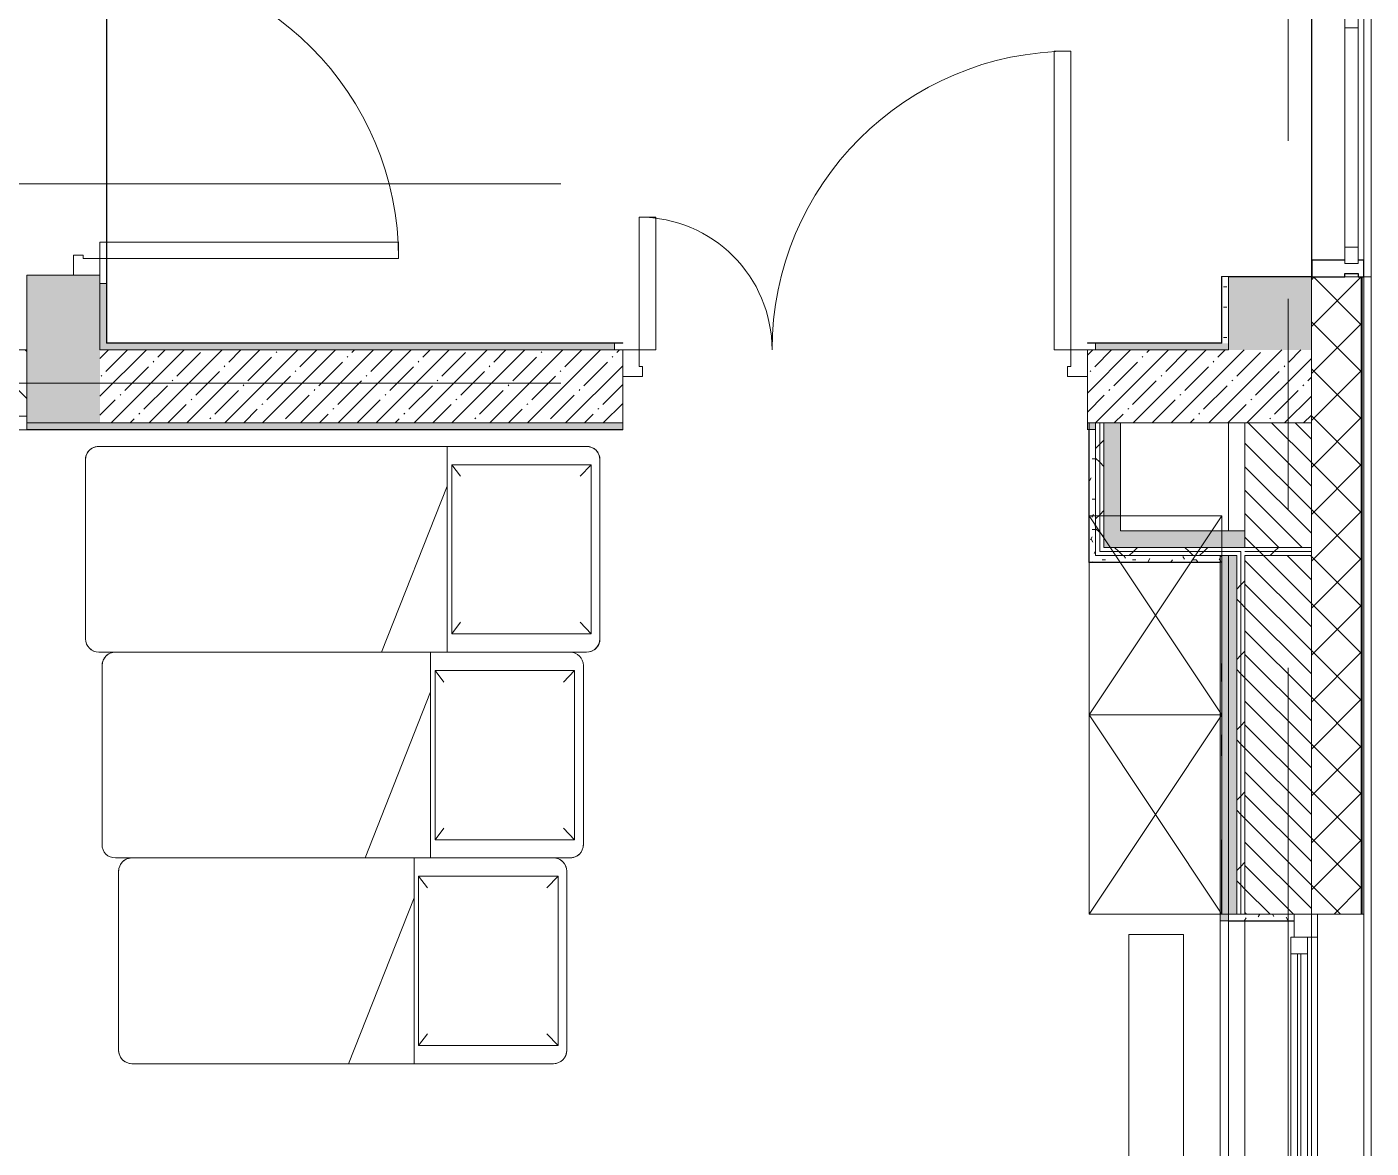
# Model space of a CAD drawing. Header units: millimetres. Extents: x 1322 to 199238, y -8553 to 29000.
# Drawn here: x 45679 to 49729, y 8195 to 11573 of the extents above; entities that cross this region are included whole.
import ezdxf

# ---------------------------------------------------------------- set-up
doc = ezdxf.new("R2010")
doc.units = ezdxf.units.MM
doc.linetypes.add('Осевая', pattern=[3175, 635, -476.25, 1587.5, -476.25])
for name, color, linetype, lineweight in [('A-DOOR', 7, 'Continuous', 9), ('A-DOOR-1', 7, 'Continuous', 13), ('A-DOOR-FRAM', 7, 'Continuous', 13), ('A-GLAZ', 7, 'Continuous', 9), ('A-GLAZ-1', 7, 'Continuous', 13), ('A-GLAZ-CWMG', 7, 'Continuous', 9), ('A-GLAZ-CWMG-1', 7, 'Continuous', 25), ('A-WALL', 7, 'Continuous', 9), ('I-WALL', 7, 'Continuous', 9), ('M-EQPM', 7, 'Continuous', 9), ('Оси', 7, 'Continuous', 9), ('Оси-2', 7, 'Осевая', 9)]:
    doc.layers.add(name, color=color, linetype=linetype, lineweight=lineweight)
for name, color, linetype, lineweight, true_color in [('A-WALL-1', 7, 'Continuous', 9, 0x3c3c3c), ('A-WALL-FNSH-1', 7, 'Continuous', 9, 0x3c3c3c), ('I-FURN-1', 7, 'Continuous', 9, 0xf0f0f0), ('M-EQPM-3', 7, 'Continuous', 9, 0xd4d4d4)]:
    doc.layers.add(name, color=color, linetype=linetype, lineweight=lineweight, true_color=true_color)
pattern_1 = [(45, (-75531.33, 0), (-57.024626, 57.024626), []), (45, (-75474.3, 0), (-57.024626, 57.024626), [100.806, -20.161, 3.353, -16.808])]
pattern_2 = [(0, (-75531.326, 0), (121.92, 30.48), [10.058, -81.382, 10.058, -81.382, -487.68]), (0, (-75531.326, 0), (121.92, 30.48), [-182.88, 10.058, -172.822, 10.058, -81.382, -213.36]), (0, (-75531.326, 0), (121.92, 30.48), [-457.2, 10.058, -50.902, 10.058, -142.342]), (120, (-75485.606, 15.24), (-87.356454, 90.345817), [10.058, -81.382, 10.058, -81.382, -487.68]), (120, (-75485.606, 15.24), (-87.356454, 90.345817), [-182.88, 10.058, -172.822, 10.058, -81.382, -213.36]), (120, (-75485.606, 15.24), (-87.356454, 90.345817), [-457.2, 10.058, -50.902, 10.058, -142.342]), (240, (-75470.366, 76.2), (-34.563546, -120.825817), [10.058, -81.382, 10.058, -81.382, -487.68]), (240, (-75470.366, 76.2), (-34.563546, -120.825817), [-182.88, 10.058, -172.822, 10.058, -81.382, -213.36]), (240, (-75470.366, 76.2), (-34.563546, -120.825817), [-457.2, 10.058, -50.902, 10.058, -142.342])]
pattern_3 = [(45, (-75531.33, 0), (-106.06602, 106.06602), []), (135, (-75531.33, 0), (-106.06602, -106.06602), [])]

# ---------------------------------------------------------------- blocks, each defined once
blk = doc.blocks.new('110_Дверь_СКБ_2Ст - Д-5_п_ Из игровой в коридор-32679362-План размещения напольных электротехнических лючков и розеток 1 этажа в осях 23_1-33')
at = {"layer": 'A-DOOR'}
for centre, radius, start, end in [((662.5, 110), 900, 90, 180), ((-637.5, 110), 400, 360, 90)]:
    blk.add_arc(centre, radius, start, end, dxfattribs=at)
at = {"layer": 'A-DOOR-1'}
for p, q in [((662.5, 1010), (612.5, 1010)), ((612.5, 110), (612.5, 1010)), ((662.5, 1010), (662.5, 110)), ((-637.5, 510), (-587.5, 510)), ((-637.5, 510), (-637.5, 110)), ((-587.5, 110), (-587.5, 510)), ((-637.5, 110), (-587.5, 110)), ((662.5, 110), (612.5, 110))]:
    blk.add_line(p, q, dxfattribs=at)
at = {"layer": 'A-DOOR-FRAM'}
for p, q in [((-687.5, 110), (-687.5, 30)), ((-687.5, 110), (-637.5, 110)), ((-637.5, 110), (-637.5, 60)), ((662.5, 110), (662.5, 60)), ((662.5, 110), (712.5, 110)), ((712.5, 110), (712.5, 30)), ((-627.5, 60), (-637.5, 60)), ((-627.5, 60), (-627.5, 30)), ((652.5, 60), (652.5, 30)), ((662.5, 60), (652.5, 60)), ((-687.5, 30), (-627.5, 30)), ((652.5, 30), (712.5, 30))]:
    blk.add_line(p, q, dxfattribs=at)
blk = doc.blocks.new('110_Дверь_СКБ_2Ст - Д-1_л_Лестничная клетка EIS60 2-32142534-План размещения напольных электротехнических лючков и розеток 1 этажа в осях 23_1-33')
at = {"layer": 'A-DOOR'}
for centre, radius, start, end in [((662.5, 110), 900, 90, 180), ((-637.5, 110), 400, 360, 90)]:
    blk.add_arc(centre, radius, start, end, dxfattribs=at)
at = {"layer": 'A-DOOR-1'}
for p, q in [((662.5, 1010), (612.5, 1010)), ((612.5, 110), (612.5, 1010)), ((662.5, 1010), (662.5, 110)), ((-637.5, 510), (-587.5, 510)), ((-637.5, 510), (-637.5, 110)), ((-587.5, 110), (-587.5, 510)), ((-637.5, 110), (-587.5, 110)), ((662.5, 110), (612.5, 110))]:
    blk.add_line(p, q, dxfattribs=at)
at = {"layer": 'A-DOOR-FRAM'}
for p, q in [((-687.5, 110), (-687.5, 30)), ((-687.5, 110), (-637.5, 110)), ((-637.5, 110), (-637.5, 60)), ((662.5, 110), (662.5, 60)), ((662.5, 110), (712.5, 110)), ((712.5, 110), (712.5, 30)), ((-627.5, 60), (-637.5, 60)), ((-627.5, 60), (-627.5, 30)), ((652.5, 60), (652.5, 30)), ((662.5, 60), (652.5, 60)), ((-687.5, 30), (-627.5, 30)), ((652.5, 30), (712.5, 30))]:
    blk.add_line(p, q, dxfattribs=at)
blk = doc.blocks.new('120_Окно_СКБ_1Ст - 120_Окно_СКБ_1Ст 1200х2500_h_ с форточкой 3-24161067-План размещения напольных электротехнических лючков и розеток 1 этажа в осях 23_1-33')
at = {"layer": 'A-GLAZ'}
for p, q in [((600, -57), (-600, -57)), ((-480, -107), (480, -107)), ((480, -117), (-480, -117)), ((-580, -127), (-530, -127)), ((530, -127), (580, -127))]:
    blk.add_line(p, q, dxfattribs=at)
at = {"layer": 'A-GLAZ-1'}
for p, q in [((-600, -127), (-600, -57)), ((-600, -57), (-530, -57)), ((-530, -57), (-530, -127)), ((530, -127), (530, -57)), ((530, -57), (600, -57)), ((600, -57), (600, -127)), ((530, -87), (-530, -87)), ((-530, -87), (-530, -137)), ((-480, -137), (-480, -87)), ((480, -137), (480, -87)), ((530, -137), (530, -87)), ((-530, -127), (-600, -127)), ((-530, -137), (530, -137)), ((600, -127), (530, -127))]:
    blk.add_line(p, q, dxfattribs=at)
blk = doc.blocks.new('PNS_Панель прямоугольная - Нр_Стекло - 40мм-24160822-План размещения напольных электротехнических лючков и розеток 1 этажа в осях 23_1-33')
at = {"layer": 'A-GLAZ'}
for p, q in [((-330, 40), (330, 40)), ((-330, 0), (330, 0))]:
    blk.add_line(p, q, dxfattribs=at)
at = {"layer": 'A-GLAZ-1'}
for p, q in [((-380, 0), (-380, 40)), ((-380, 40), (-330, 40)), ((-330, 40), (-330, 0)), ((380, 40), (330, 40)), ((330, 40), (330, 0)), ((380, 0), (380, 40)), ((-330, 0), (-380, 0)), ((330, 0), (380, 0))]:
    blk.add_line(p, q, dxfattribs=at)
blk = doc.blocks.new('Прямоугольный импост - Импост структурный с накладкой - 160мм-23689442-План размещения напольных электротехнических лючков и розеток 1 этажа в осях 23_1-33')
at = {"layer": 'A-GLAZ-CWMG'}
for p, q in [((125081, 11610), (125081, 10870)), ((125238, 11610), (125238, 10870))]:
    blk.add_line(p, q, dxfattribs=at)
blk = doc.blocks.new('Прямоугольный импост - Импост структурный с накладкой - 160мм-18691766-План размещения напольных электротехнических лючков и розеток 1 этажа в осях 23_1-33')
at = {"layer": 'A-GLAZ-CWMG-1'}
for p, q in [((0, 17), (-50, 17)), ((-50, 17), (-50, 0)), ((-10, -40), (-10, 0)), ((-10, 0), (0, 0)), ((0, 0), (0, 17)), ((-50, -40), (-50, -140)), ((0, -40), (-10, -40)), ((0, -140), (0, -40)), ((-50, -140), (0, -140))]:
    blk.add_line(p, q, dxfattribs=at)
blk = doc.blocks.new('Bed - Small Sizes - 1_118-V56-План размещения напольных электротехнических лючков и розеток 1 этажа в осях 23_1-33')
at = {"layer": 'I-FURN-1'}
for p, q in [((247.3, 0), (-292.7, 0)), ((-292.7, 0), (247.3, 0)), ((247.3, 0), (-292.7, 0)), ((-292.7, 0), (247.3, 0)), ((-332.7, -40), (-332.7, -460)), ((-332.7, -460), (-332.7, -40)), ((-332.7, -40), (-332.7, -460)), ((-332.7, -460), (-332.7, -40)), ((-277.5, -26.2), (-242.7, -60)), ((232.5, -26.2), (-277.5, -26.2)), ((-277.5, -26.2), (-277.5, -446.2)), ((232.5, -26.2), (-277.5, -26.2)), ((-277.5, -26.2), (-277.5, -446.2)), ((232.5, -26.2), (197.3, -60)), ((232.5, -446.2), (232.5, -26.2)), ((232.5, -446.2), (232.5, -26.2)), ((287.3, -460), (287.3, -40)), ((287.3, -40), (287.3, -90)), ((287.3, -90), (287.3, -40)), ((287.3, -40), (287.3, -90)), ((287.3, -90), (287.3, -460)), ((287.3, -510), (287.3, -90)), ((287.3, -90), (287.3, -510)), ((-277.5, -446.2), (-242.7, -420)), ((232.5, -446.2), (197.3, -420)), ((-332.7, -460), (-212.7, -460)), ((-212.7, -460), (-332.7, -460)), ((-332.7, -460), (-332.7, -1510)), ((-332.7, -1510), (-332.7, -460)), ((-332.7, -460), (-212.7, -460)), ((-277.5, -446.2), (232.5, -446.2)), ((-277.5, -446.2), (232.5, -446.2)), ((-212.7, -460), (287.3, -460)), ((287.3, -460), (-212.7, -460)), ((287.3, -460), (-212.7, -460)), ((-212.7, -460), (287.3, -657.7)), ((287.3, -657.7), (-212.7, -460)), ((-212.7, -460), (287.3, -460)), ((-212.7, -460), (287.3, -657.7)), ((-212.7, -460), (287.3, -460)), ((287.3, -657.7), (287.3, -460)), ((287.3, -460), (287.3, -510)), ((287.3, -510), (287.3, -657.7)), ((287.3, -657.7), (287.3, -510)), ((287.3, -510), (287.3, -657.7)), ((287.3, -1510), (287.3, -657.7)), ((287.3, -657.7), (287.3, -1460)), ((287.3, -1460), (287.3, -1510)), ((-292.7, -1550), (247.3, -1550)), ((247.3, -1550), (-292.7, -1550))]:
    blk.add_line(p, q, dxfattribs=at)
for centre, start, end in [((-292.7, -40), 90, 180), ((-292.7, -40), 90, 105), ((247.3, -40), 360, 90), ((247.3, -40), 0, 90), ((-292.7, -40), 90, 180), ((-292.7, -40), 150, 180), ((-292.7, -40), 165, 180), ((-292.7, -40), 135, 165), ((-292.7, -40), 135, 150), ((-292.7, -40), 120, 135), ((-292.7, -40), 120, 135), ((-292.7, -40), 90, 120), ((-292.7, -40), 105, 120), ((247.3, -40), 75, 90), ((247.3, -40), 0, 90), ((247.3, -40), 0, 75), ((-292.7, -1510), 180, 270), ((-292.7, -1510), 180, 210), ((-292.7, -1510), 210, 270), ((247.3, -1510), 270, 360), ((247.3, -1510), 270, 0)]:
    blk.add_arc(centre, 40, start, end, dxfattribs=at)
blk = doc.blocks.new('Bed - Small Sizes - Single 5-V57-План размещения напольных электротехнических лючков и розеток 1 этажа в осях 23_1-33')
at = {"layer": 'I-FURN-1'}
for p, q in [((247.3, 0), (-292.7, 0)), ((-292.7, 0), (247.3, 0)), ((247.3, 0), (-292.7, 0)), ((-292.7, 0), (247.3, 0)), ((-332.7, -40), (-332.7, -410)), ((-332.7, -460), (-332.7, -40)), ((-332.7, -40), (-332.7, -460)), ((-332.7, -460), (-332.7, -40)), ((-277.5, -26.2), (-242.7, -60)), ((232.5, -26.2), (-277.5, -26.2)), ((-277.5, -26.2), (-277.5, -446.2)), ((232.5, -26.2), (-277.5, -26.2)), ((-277.5, -26.2), (-277.5, -446.2)), ((232.5, -26.2), (197.3, -60)), ((232.5, -446.2), (232.5, -26.2)), ((232.5, -446.2), (232.5, -26.2)), ((287.3, -460), (287.3, -40)), ((287.3, -40), (287.3, -90)), ((287.3, -90), (287.3, -40)), ((287.3, -40), (287.3, -90)), ((287.3, -90), (287.3, -460)), ((287.3, -510), (287.3, -90)), ((287.3, -90), (287.3, -510)), ((-332.7, -410), (-332.7, -460)), ((-277.5, -446.2), (-242.7, -420)), ((232.5, -446.2), (197.3, -420)), ((-332.7, -460), (-212.7, -460)), ((-212.7, -460), (-332.7, -460)), ((-332.7, -460), (-332.7, -607.7)), ((-332.7, -607.7), (-332.7, -460)), ((-332.7, -460), (-212.7, -460)), ((-277.5, -446.2), (232.5, -446.2)), ((-277.5, -446.2), (232.5, -446.2)), ((-212.7, -460), (287.3, -460)), ((287.3, -460), (-212.7, -460)), ((287.3, -460), (-212.7, -460)), ((-212.7, -460), (287.3, -657.7)), ((287.3, -657.7), (-212.7, -460)), ((-212.7, -460), (287.3, -460)), ((-212.7, -460), (287.3, -657.7)), ((-212.7, -460), (287.3, -460)), ((287.3, -657.7), (287.3, -460)), ((287.3, -460), (287.3, -510)), ((287.3, -510), (287.3, -657.7)), ((287.3, -657.7), (287.3, -510)), ((287.3, -510), (287.3, -657.7)), ((-332.7, -607.7), (-332.7, -1410)), ((-332.7, -1410), (-332.7, -607.7)), ((287.3, -1410), (287.3, -657.7)), ((287.3, -657.7), (287.3, -1360)), ((287.3, -1360), (287.3, -1410)), ((-292.7, -1450), (247.3, -1450)), ((247.3, -1450), (-292.7, -1450))]:
    blk.add_line(p, q, dxfattribs=at)
for centre, start, end in [((-292.7, -40), 90, 180), ((-292.7, -40), 90, 180), ((247.3, -40), 360, 90), ((247.3, -40), 0, 90), ((-292.7, -40), 90, 180), ((-292.7, -40), 90, 180), ((247.3, -40), 75, 90), ((247.3, -40), 0, 90), ((247.3, -40), 60, 75), ((247.3, -40), 45, 60), ((247.3, -40), 30, 45), ((247.3, -40), 0, 30), ((-292.7, -1410), 180, 270), ((-292.7, -1410), 180, 195), ((247.3, -1410), 270, 0), ((247.3, -1410), 270, 0), ((-292.7, -1410), 195, 225), ((-292.7, -1410), 225, 240), ((-292.7, -1410), 240, 255), ((-292.7, -1410), 255, 270)]:
    blk.add_arc(centre, 40, start, end, dxfattribs=at)
blk = doc.blocks.new('Bed - Small Sizes - Single 6-V58-План размещения напольных электротехнических лючков и розеток 1 этажа в осях 23_1-33')
at = {"layer": 'I-FURN-1'}
for p, q in [((247.3, 0), (-292.7, 0)), ((-292.7, 0), (247.3, 0)), ((247.3, 0), (-292.7, 0)), ((-292.7, 0), (247.3, 0)), ((-332.7, -40), (-332.7, -410)), ((-332.7, -460), (-332.7, -40)), ((-332.7, -40), (-332.7, -460)), ((-332.7, -460), (-332.7, -40)), ((-277.5, -26.2), (-242.7, -60)), ((232.5, -26.2), (-277.5, -26.2)), ((-277.5, -26.2), (-277.5, -446.2)), ((232.5, -26.2), (-277.5, -26.2)), ((-277.5, -26.2), (-277.5, -446.2)), ((232.5, -26.2), (197.3, -60)), ((232.5, -446.2), (232.5, -26.2)), ((232.5, -446.2), (232.5, -26.2)), ((287.3, -460), (287.3, -40)), ((287.3, -40), (287.3, -460)), ((287.3, -657.7), (287.3, -40)), ((287.3, -40), (287.3, -657.7)), ((-332.7, -410), (-332.7, -460)), ((-277.5, -446.2), (-242.7, -420)), ((232.5, -446.2), (197.3, -420)), ((-332.7, -460), (-212.7, -460)), ((-212.7, -460), (-332.7, -460)), ((-332.7, -460), (-332.7, -607.7)), ((-332.7, -607.7), (-332.7, -460)), ((-332.7, -460), (-212.7, -460)), ((-277.5, -446.2), (232.5, -446.2)), ((-277.5, -446.2), (232.5, -446.2)), ((-212.7, -460), (287.3, -460)), ((287.3, -460), (-212.7, -460)), ((287.3, -460), (-212.7, -460)), ((-212.7, -460), (287.3, -657.7)), ((287.3, -657.7), (-212.7, -460)), ((-212.7, -460), (287.3, -460)), ((-212.7, -460), (287.3, -657.7)), ((-212.7, -460), (287.3, -460)), ((287.3, -657.7), (287.3, -460)), ((287.3, -460), (287.3, -657.7)), ((-332.7, -607.7), (-332.7, -1310)), ((-332.7, -1310), (-332.7, -607.7)), ((287.3, -1310), (287.3, -657.7)), ((287.3, -657.7), (287.3, -1310)), ((-292.7, -1350), (247.3, -1350)), ((247.3, -1350), (-292.7, -1350))]:
    blk.add_line(p, q, dxfattribs=at)
for centre, start, end in [((-292.7, -40), 90, 180), ((-292.7, -40), 90, 105), ((247.3, -40), 360, 90), ((247.3, -40), 0, 90), ((-292.7, -40), 90, 180), ((-292.7, -40), 90, 180), ((-292.7, -40), 105, 180), ((247.3, -40), 60, 90), ((247.3, -40), 0, 90), ((247.3, -40), 45, 60), ((247.3, -40), 30, 45), ((247.3, -40), 0, 30), ((-292.7, -1310), 180, 270), ((-292.7, -1310), 180, 195), ((-292.7, -1310), 195, 210), ((-292.7, -1310), 210, 225), ((247.3, -1310), 270, 0), ((247.3, -1310), 300, 0), ((-292.7, -1310), 225, 255), ((-292.7, -1310), 255, 270), ((247.3, -1310), 270, 300)]:
    blk.add_arc(centre, 40, start, end, dxfattribs=at)
blk = doc.blocks.new('Шкаф параметрический - 1_257-V62-План размещения напольных электротехнических лючков и розеток 1 этажа в осях 23_1-33')
at = {"layer": 'I-FURN-1'}
for p, q in [((0, 0), (600, 400)), ((0, 400), (600, 0)), ((600, 400), (0, 400)), ((0, 400), (0, 0)), ((0, 0), (0, 395)), ((600, 0), (600, 400)), ((600, 395), (600, 0)), ((0, 0), (600, 0)), ((600, 0), (0, 0))]:
    blk.add_line(p, q, dxfattribs=at)
blk = doc.blocks.new('Шкаф параметрический - 1_257-V63-План размещения напольных электротехнических лючков и розеток 1 этажа в осях 23_1-33')
at = {"layer": 'I-FURN-1'}
for p, q in [((0, 0), (600, 400)), ((0, 400), (600, 0)), ((600, 400), (0, 400)), ((0, 400), (0, 0)), ((0, 95), (0, 400)), ((0, 400), (45, 400)), ((600, 0), (600, 400)), ((600, 395), (600, 0)), ((0, 0), (600, 0)), ((600, 0), (140, 0))]:
    blk.add_line(p, q, dxfattribs=at)
blk = doc.blocks.new('radiator_prado_classic_z_tip_30_po exemplyaru - Classic Z Тип 30-300-31430728-План размещения напольных электротехнических лючков и розеток 1 этажа в осях 23_1-33')
at = {"layer": 'M-EQPM-3'}
for p, q in [((0, 228), (0, 64)), ((900, 228), (0, 228)), ((900, 64), (900, 228)), ((0, 64), (900, 64))]:
    blk.add_line(p, q, dxfattribs=at)

msp = doc.modelspace()

# ---------------------------------------------------------------- hatches: boundary and pattern name
at = {"layer": 'A-WALL'}
h = msp.add_hatch(dxfattribs=at)
h.set_pattern_fill('FP_5', color=256, style=0, pattern_type=2)
h.set_pattern_definition([(45, (-75531.33, 0), (-70.71068, 70.71068), []), (135, (-75531.33, 0), (-70.71068, -70.71068), [])])
h.paths.add_polyline_path([(49548.7, -250), (49698.7, -250), (49698.7, 7700), (49548.7, 7700), (49548.7, -100)])
h.paths.add_polyline_path([(49548.7, 8900), (49698.7, 8900), (49698.7, 10820), (49548.7, 10820), (49548.7, 9353.7)])
h.paths.add_polyline_path([(49548.7, 13120), (49698.7, 13120), (49698.7, 13670), (49548.7, 13670)])
h.paths.add_polyline_path([(49548.7, 15220), (49698.7, 15220), (49698.7, 21550), (49548.7, 21550), (49548.7, 17270.3)])
h = msp.add_hatch(dxfattribs=at)
h.set_pattern_fill('FP_1', color=256, style=0, pattern_type=2)
h.set_pattern_definition([(135, (-75531.326, 0), (-35.35534, -35.35534), [])])
h.paths.add_polyline_path([(49548.7, 8900), (49548.7, 9980), (49348.7, 9980), (49348.7, 8900)])
h.paths.add_polyline_path([(49548.7, 10005), (49548.7, 10380), (49348.7, 10380), (49348.7, 10005)])
at = {"layer": 'I-WALL'}
h = msp.add_hatch(dxfattribs=at)
h.set_pattern_fill('FP_2', color=256, style=0, pattern_type=2)
h.set_pattern_definition(pattern_1)
h.paths.add_polyline_path([(49298.7, 10600), (49548.7, 10600), (49548.7, 10820), (49298.7, 10820)])
h.paths.add_polyline_path([(49548.7, 13120), (49548.7, 13670), (49298.7, 13670), (49298.7, 13120)])
h.paths.add_polyline_path([(49548.7, 15220), (49548.7, 21400), (49298.7, 21400), (49298.7, 15220)])
h = msp.add_hatch(dxfattribs=at)
h.set_pattern_fill('FP_31', color=256, style=0, pattern_type=2)
h.set_pattern_definition(pattern_2)
h.paths.add_polyline_path([(45918.7, 10600), (45918.7, 10800), (45898.7, 10800), (45898.7, 10600)])
h.paths.add_polyline_path([(45918.7, 12250), (45918.7, 18830), (45898.7, 18830), (45898.7, 12250)])
h = msp.add_hatch(dxfattribs=at)
h.set_pattern_fill('FP_2', color=256, style=0, pattern_type=2)
h.set_pattern_definition(pattern_1)
h.paths.add_polyline_path([(45898.7, 10380), (45898.7, 10825), (45678.7, 10825), (45678.7, 10380)])
h.paths.add_polyline_path([(45898.7, 12225), (45898.7, 13400), (45678.7, 13400), (45678.7, 12225)])
h.paths.add_polyline_path([(45690.7, 13900), (45898.7, 13900), (45898.7, 18600), (45678.7, 18600), (45678.7, 13900)])
h = msp.add_hatch(dxfattribs=at)
h.set_pattern_fill('FP_31', color=256, style=0, pattern_type=2)
h.set_pattern_definition(pattern_2)
h.paths.add_polyline_path([(49278.7, 10620), (49298.7, 10620), (49298.7, 10821), (49278.7, 10820)])
h.paths.add_polyline_path([(49278.7, 13120), (49298.7, 13120), (49298.7, 13450), (49278.7, 13450), (49278.7, 13429)])
h = msp.add_hatch(dxfattribs=at)
h.set_pattern_fill('FP_31', color=256, style=0, pattern_type=2)
h.set_pattern_definition(pattern_2)
h.paths.add_polyline_path([(49298.7, 10600), (49298.7, 10620), (48898.7, 10620), (48898.7, 10600), (48916.4, 10600)])
h.paths.add_polyline_path([(46256.3, 10600), (47448.7, 10600), (47448.7, 10620), (45918.7, 10620), (45918.7, 10600)])
h = msp.add_hatch(dxfattribs=at)
h.set_pattern_fill('FP_4', color=256, style=0, pattern_type=2)
h.set_pattern_definition([(135, (-75531.33, 0), (-70.71068, -70.71068), [])])
h.paths.add_polyline_path([(45678.7, 10400), (45678.7, 10600), (43798.7, 10600), (43798.7, 10400), (44926.2, 10400)])
h.paths.add_polyline_path([(35648.7, 10400), (36398.7, 10400), (36398.7, 10600), (35648.7, 10600)])
h.paths.add_polyline_path([(34698.7, 10400), (34698.7, 10600), (33573.7, 10600), (33573.7, 10400), (34618.7, 10400)])
h.paths.add_polyline_path([(32173.7, 10400), (32173.7, 10600), (31818.7, 10600), (31818.7, 10400)])
h = msp.add_hatch(dxfattribs=at)
h.set_pattern_fill('FP_2', color=256, style=0, pattern_type=2)
h.set_pattern_definition(pattern_1)
h.paths.add_polyline_path([(49348.7, 10380), (49548.7, 10380), (49548.7, 10600), (48873.7, 10600), (48873.7, 10380), (49248.9, 10380)])
h.paths.add_polyline_path([(47473.7, 10380), (47473.7, 10600), (45898.7, 10600), (45898.7, 10380), (46256.3, 10380)])
h = msp.add_hatch(dxfattribs=at)
h.set_pattern_fill('FP_31', color=256, style=0, pattern_type=2)
h.set_pattern_definition(pattern_2)
h.paths.add_polyline_path([(48873.7, 10360), (48898.7, 10360), (48898.7, 10380), (48873.7, 10380)])
h.paths.add_polyline_path([(47473.7, 10360), (47473.7, 10380), (45678.7, 10380), (45678.7, 10360), (46256.3, 10360)])
h = msp.add_hatch(dxfattribs=at)
h.set_pattern_fill('FP_31', color=256, style=0, pattern_type=2)
h.set_pattern_definition(pattern_2)
h.paths.add_polyline_path([(48898.7, 9980), (48898.7, 10380), (48878.7, 10380), (48878.7, 9980)])
h = msp.add_hatch(dxfattribs=at)
h.set_pattern_fill('FP_35', color=256, style=0, pattern_type=2)
h.set_pattern_definition(pattern_3)
h.paths.add_polyline_path([(48911.2, 9980), (48911.2, 10380), (48898.7, 10380), (48898.7, 9980)])
h = msp.add_hatch(dxfattribs=at)
h.set_pattern_fill('FP_35', color=256, style=0, pattern_type=2)
h.set_pattern_definition(pattern_3)
h.paths.add_polyline_path([(48911.2, 9992.5), (48923.7, 9992.5), (48923.7, 10380), (48911.2, 10380), (48911.2, 10100)])
for points in [[(48973.7, 10005), (48973.7, 10380), (48923.7, 10380), (48923.7, 10005)], [(49348.7, 10005), (49348.7, 10055), (48973.7, 10055), (48973.7, 10005), (49278.7, 10005)], [(49278.7, 8879.5), (49298.7, 8879.5), (49298.7, 8900), (49323.7, 8900), (49323.7, 9980), (49273.7, 9980), (49273.7, 8879.5)]]:
    msp.add_hatch(color=256, dxfattribs=at).paths.add_polyline_path(points)
h = msp.add_hatch(dxfattribs=at)
h.set_pattern_fill('FP_35', color=256, style=0, pattern_type=2)
h.set_pattern_definition(pattern_3)
h.paths.add_polyline_path([(49248.9, 9992.5), (49548.7, 9992.5), (49548.7, 10005), (48923.7, 10005), (48923.7, 9992.5), (48973.7, 9992.5)])
h = msp.add_hatch(dxfattribs=at)
h.set_pattern_fill('FP_31', color=256, style=0, pattern_type=2)
h.set_pattern_definition(pattern_2)
h.paths.add_polyline_path([(49278.7, 9960), (49278.7, 9980), (48878.7, 9980), (48878.7, 9960), (48916.4, 9960)])
h = msp.add_hatch(dxfattribs=at)
h.set_pattern_fill('FP_35', color=256, style=0, pattern_type=2)
h.set_pattern_definition(pattern_3)
h.paths.add_polyline_path([(49323.7, 9980), (49336.2, 9980), (49336.2, 9992.5), (48911.2, 9992.5), (48911.2, 9980), (49298.7, 9980)])
h.paths.add_polyline_path([(49348.7, 9980), (49548.7, 9980), (49548.7, 9992.5), (49348.7, 9992.5)])
h = msp.add_hatch(dxfattribs=at)
h.set_pattern_fill('FP_31', color=256, style=0, pattern_type=2)
h.set_pattern_definition(pattern_2)
h.paths.add_polyline_path([(49298.7, 160), (49298.7, 7700), (49278.7, 7700), (49278.7, 160)])
h.paths.add_polyline_path([(49298.7, 8900), (49298.7, 9980), (49278.7, 9980), (49278.7, 8900)])
h = msp.add_hatch(dxfattribs=at)
h.set_pattern_fill('FP_35', color=256, style=0, pattern_type=2)
h.set_pattern_definition(pattern_3)
h.paths.add_polyline_path([(49336.2, 8900), (49336.2, 9980), (49323.7, 9980), (49323.7, 8900)])
h = msp.add_hatch(dxfattribs=at)
h.set_pattern_fill('FP_35', color=256, style=0, pattern_type=2)
h.set_pattern_definition(pattern_3)
h.paths.add_polyline_path([(49336.2, 8900), (49348.7, 8900), (49348.7, 9992.5), (49336.2, 9992.5), (49336.2, 9353.7)])
h = msp.add_hatch(dxfattribs=at)
h.set_pattern_fill('FP_31', color=256, style=0, pattern_type=2)
h.set_pattern_definition(pattern_2)
h.paths.add_polyline_path([(49496.7, 8880), (49496.7, 8900), (49298.7, 8900), (49298.7, 8880)])

# ---------------------------------------------------------------- linework, layer by layer
at = {"layer": 'A-WALL'}
for p, q in [((49548.7, 8900), (49548.7, 21400)), ((49728.7, 11722), (49728.7, -280)), ((49278.7, 10620), (49278.7, 10821)), ((49698.7, 8900), (49698.7, 10820)), ((49701.7, 8900), (49701.7, 10820)), ((49728.7, 10820), (49706.7, 10820)), ((45918.7, 10800), (45918.7, 10620)), ((47448.7, 10620), (45918.7, 10620)), ((45918.7, 10620), (45919.7, 10620)), ((45919.7, 10621), (45919.7, 10620)), ((45919.7, 10620), (47448.7, 10620)), ((49277.7, 10620), (48898.7, 10620)), ((48898.7, 10620), (49277.7, 10620)), ((49277.7, 10620), (49277.7, 10621)), ((49277.7, 10620), (49278.7, 10620)), ((49277.7, 10620), (49278.7, 10620)), ((45678.7, 10380), (47473.7, 10380)), ((48898.7, 10380), (48873.7, 10380)), ((48898.7, 10380), (48898.7, 9980)), ((48911.2, 9992.5), (48911.2, 10380)), ((48923.7, 10005), (48923.7, 10380)), ((49548.7, 10005), (48923.7, 10005)), ((49323.7, 9980), (48898.7, 9980)), ((49336.2, 9992.5), (48911.2, 9992.5)), ((49323.7, 8900), (49323.7, 9980)), ((49336.2, 8900), (49336.2, 9992.5)), ((49348.7, 9992.5), (49548.7, 9992.5)), ((49348.7, 9980), (49348.7, 8900)), ((49348.7, 9980), (49548.7, 9980)), ((49706.7, 8900), (49706.7, 7700))]:
    msp.add_line(p, q, dxfattribs=at)
at = {"layer": 'A-WALL-1'}
for p, q in [((45678.7, 10825), (45678.7, 10360)), ((45898.7, 10825), (45678.7, 10825)), ((45898.7, 10825), (45898.7, 10600)), ((49298.7, 10821), (49278.7, 10821)), ((49298.7, 10600), (49298.7, 10821)), ((49698.7, 10820), (49548.7, 10820)), ((45918.7, 10800), (45898.7, 10800)), ((47448.7, 10600), (47448.7, 10620)), ((48898.7, 10620), (48898.7, 10600)), ((35648.7, 10600), (45678.7, 10600)), ((45898.7, 10600), (47473.7, 10600)), ((47473.7, 10360), (47473.7, 10600)), ((48873.7, 10600), (48873.7, 10360)), ((48873.7, 10600), (49298.7, 10600)), ((45678.7, 10400), (43798.7, 10400)), ((48878.7, 10380), (48878.7, 10359.5)), ((48898.7, 10380), (49548.7, 10380)), ((48973.7, 10055), (48973.7, 10380)), ((49348.7, 10380), (49348.7, 10005)), ((45678.7, 10360), (47473.7, 10360)), ((48873.7, 10360), (48898.7, 10360)), ((49348.7, 10055), (48973.7, 10055)), ((49273.7, 9980), (49273.7, 8879.5)), ((49298.7, 8880), (49298.7, 9980)), ((49273.7, 9960), (49278.7, 9960)), ((49278.7, 9960), (49278.7, 9123.3)), ((49273.7, 8879.5), (49298.7, 8879.5)), ((49278.7, 8900), (49698.7, 8900)), ((49298.7, 8880), (49496.7, 8880)), ((49496.7, 8880), (49496.7, 8900))]:
    msp.add_line(p, q, dxfattribs=at)
at = {"layer": 'A-WALL-FNSH-1'}
for p, q in [((45919.7, 10825), (45918.7, 10825)), ((49278.7, 10821), (49277.7, 10821)), ((49277.7, 10821), (49277.7, 10621)), ((49278.7, 10820), (49277.7, 10820)), ((49548.7, 10821), (49298.7, 10821)), ((49298.7, 10820), (49548.7, 10820)), ((49706.7, 10820), (49698.7, 10820)), ((49706.7, 8900), (49706.7, 10820)), ((47473.7, 10621), (45919.7, 10621)), ((47448.7, 10620), (47473.7, 10620)), ((47473.7, 10620), (47473.7, 10621)), ((48873.7, 10621), (48873.7, 10620)), ((48873.7, 10620), (48898.7, 10620)), ((49277.7, 10621), (49268.2, 10621)), ((43819.7, 10359), (47473.7, 10359)), ((47473.7, 10360), (45678.7, 10360)), ((47473.7, 10359), (47473.7, 10360)), ((48874.2, 10360), (48873.7, 10360)), ((48873.7, 10360), (48873.7, 10359)), ((48873.7, 10359), (48874.2, 10359)), ((48874.2, 10359), (48874.2, 10360)), ((48878.7, 10359.5), (48877.7, 10359.5)), ((48877.7, 10359.5), (48877.7, 9959)), ((48878.7, 9960), (48878.7, 10359.5)), ((49273.7, 9960), (48878.7, 9960)), ((48878.7, 9959), (49273.7, 9959)), ((49278.7, 9655.1), (49277.7, 9655.1)), ((49277.7, 9655.1), (49277.7, 9601.2)), ((49277.7, 9601.2), (49278.7, 9601.2)), ((49278.7, 9440.5), (49277.7, 9440.5)), ((49277.7, 9440.5), (49277.7, 9376.8)), ((49277.7, 9376.8), (49278.7, 9376.8)), ((49278.7, 9123.3), (49277.7, 9123.3)), ((49277.7, 9123.3), (49277.7, 8900)), ((49278.7, 8900), (49278.7, 9123.3)), ((49277.7, 8900), (49278.7, 8900)), ((49298.7, 8880), (49298.7, 8879)), ((49298.7, 8879), (49496.7, 8879)), ((49496.7, 8879), (49496.7, 8880)), ((49698.7, 8900), (49706.7, 8900))]:
    msp.add_line(p, q, dxfattribs=at)
at = {"layer": 'I-WALL'}
for p, q in [((45919.7, 13748.4), (45919.7, 10621)), ((45918.7, 10800), (45918.7, 12250)), ((48873.7, 10621), (49268.2, 10621)), ((49268.2, 10620), (49268.2, 10621)), ((49298.7, 10055), (49298.7, 10380)), ((49273.7, 7721), (49273.7, 8879.5)), ((49298.7, 8879), (49298.7, 7721)), ((49348.7, 8880), (49348.7, 7721)), ((49548.7, 8900), (49548.7, 7700))]:
    msp.add_line(p, q, dxfattribs=at)
at = {"layer": 'Оси'}
for p, q in [((44787.7, 11100), (47287.7, 11100)), ((44787.7, 10500), (47287.7, 10500))]:
    msp.add_line(p, q, dxfattribs=at)
at = {"layer": 'Оси-2'}
msp.add_line((49478.7, 593.7), (49478.7, 19415.1), dxfattribs=at)

# ---------------------------------------------------------------- block references
at = {"layer": 'A-DOOR', "rotation": 269.9999999999999}
msp.add_blockref('110_Дверь_СКБ_2Ст - Д-1_л_Лестничная клетка EIS60 2-32142534-План размещения напольных электротехнических лючков и розеток 1 этажа в осях 23_1-33', (45788.7, 11537.5), dxfattribs=at)
at = {"layer": 'A-DOOR'}
msp.add_blockref('110_Дверь_СКБ_2Ст - Д-5_п_ Из игровой в коридор-32679362-План размещения напольных электротехнических лючков и розеток 1 этажа в осях 23_1-33', (48161.2, 10490), dxfattribs=at)
at = {"layer": 'A-GLAZ', "rotation": 269.9999999999999}
msp.add_blockref('120_Окно_СКБ_1Ст - 120_Окно_СКБ_1Ст 1200х2500_h_ с форточкой 3-24161067-План размещения напольных электротехнических лючков и розеток 1 этажа в осях 23_1-33', (49623.7, 8300), dxfattribs=at)
at = {"layer": 'A-GLAZ-1', "rotation": 89.99999999999957}
msp.add_blockref('PNS_Панель прямоугольная - Нр_Стекло - 40мм-24160822-План размещения напольных электротехнических лючков и розеток 1 этажа в осях 23_1-33', (49689.7, 11240), dxfattribs=at)
at = {"layer": 'A-GLAZ-CWMG'}
msp.add_blockref('Прямоугольный импост - Импост структурный с накладкой - 160мм-23689442-План размещения напольных электротехнических лючков и розеток 1 этажа в осях 23_1-33', (-75531.3, 0), dxfattribs=at)
at = {"layer": 'A-GLAZ-CWMG', "rotation": 269.9999999999995}
msp.add_blockref('Прямоугольный импост - Импост структурный с накладкой - 160мм-18691766-План размещения напольных электротехнических лючков и розеток 1 этажа в осях 23_1-33', (49689.7, 10820), dxfattribs=at)
at = {"layer": 'I-FURN-1'}
for name, p, rotation in [('Bed - Small Sizes - 1_118-V56-План размещения напольных электротехнических лючков и розеток 1 этажа в осях 23_1-33', (47405.2, 9976.5), 270.0000000000002), ('Шкаф параметрический - 1_257-V63-План размещения напольных электротехнических лючков и розеток 1 этажа в осях 23_1-33', (48878.7, 10100), 269.9999999999994), ('Bed - Small Sizes - Single 5-V57-План размещения напольных электротехнических лючков и розеток 1 этажа в осях 23_1-33', (47355.2, 9356.5), 270.0000000000002), ('Шкаф параметрический - 1_257-V62-План размещения напольных электротехнических лючков и розеток 1 этажа в осях 23_1-33', (48878.7, 9500), 269.9999999999994), ('Bed - Small Sizes - Single 6-V58-План размещения напольных электротехнических лючков и розеток 1 этажа в осях 23_1-33', (47305.2, 8736.5), 270.0000000000002)]:
    msp.add_blockref(name, p, dxfattribs=dict(at, rotation=rotation))
at = {"layer": 'M-EQPM', "rotation": 89.9999999999998}
msp.add_blockref('radiator_prado_classic_z_tip_30_po exemplyaru - Classic Z Тип 30-300-31430728-План размещения напольных электротехнических лючков и розеток 1 этажа в осях 23_1-33', (49227, 7938.4), dxfattribs=at)

doc.saveas('drawing.dxf')
